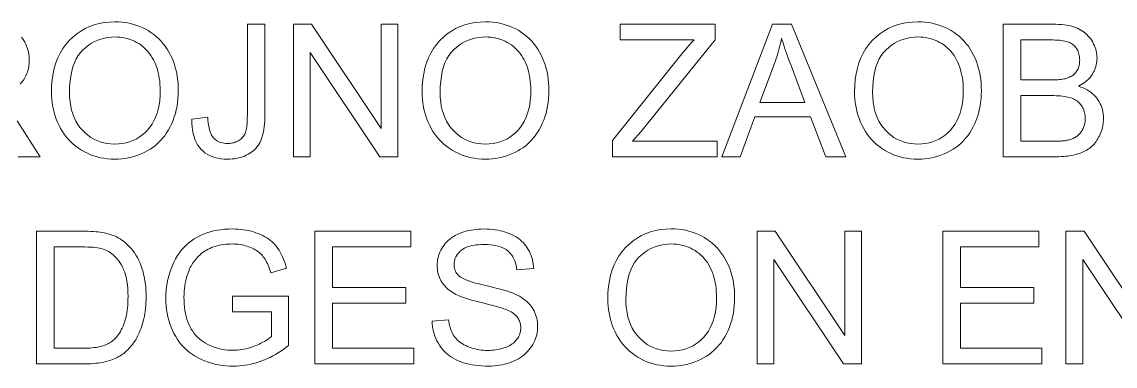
# Model space of a CAD drawing. Extents: x 0 to 594, y 0 to 575.
# Drawn here: x 510.41 to 543.38, y 63.81 to 74.2 of the extents above; entities that cross this region are included whole.
import ezdxf

# ---------------------------------------------------------------- set-up
doc = ezdxf.new("R2010")
doc.units = 0

msp = doc.modelspace()

# ---------------------------------------------------------------- linework, layer by layer
at = {"color": 7, "lineweight": 13}
for points in [[(511.307, 72.074), (511.312, 72.269), (511.328, 72.455), (511.355, 72.632), (511.392, 72.801), (511.44, 72.962), (511.499, 73.113), (511.569, 73.256), (511.649, 73.39), (511.74, 73.516), (511.841, 73.633), (511.951, 73.74), (512.068, 73.836), (512.19, 73.92), (512.319, 73.994), (512.454, 74.056), (512.595, 74.106), (512.743, 74.146), (512.896, 74.174), (513.056, 74.191), (513.222, 74.197), (513.332, 74.194), (513.439, 74.186), (513.545, 74.173), (513.648, 74.154), (513.749, 74.13), (513.847, 74.101), (513.944, 74.067), (514.038, 74.027), (514.131, 73.982), (514.221, 73.932), (514.307, 73.877), (514.39, 73.818), (514.469, 73.754), (514.543, 73.687), (514.613, 73.615), (514.678, 73.539), (514.74, 73.459), (514.797, 73.375), (514.85, 73.286), (514.899, 73.194), (514.943, 73.098), (514.983, 72.999), (515.018, 72.898), (515.048, 72.795), (515.074, 72.689), (515.095, 72.58), (515.111, 72.469), (515.123, 72.355), (515.13, 72.239), (515.132, 72.12), (515.13, 72), (515.122, 71.882), (515.11, 71.767), (515.093, 71.654), (515.071, 71.544), (515.044, 71.436), (515.012, 71.331), (514.975, 71.229), (514.933, 71.129), (514.886, 71.031), (514.835, 70.938), (514.78, 70.849), (514.721, 70.764), (514.657, 70.685), (514.59, 70.61), (514.518, 70.539), (514.442, 70.473), (514.363, 70.412), (514.279, 70.356), (514.191, 70.304), (514.1, 70.257), (514.008, 70.215), (513.914, 70.178), (513.819, 70.146), (513.723, 70.119), (513.625, 70.097), (513.526, 70.08), (513.425, 70.067), (513.323, 70.06), (513.219, 70.057), (513.108, 70.06), (512.998, 70.068), (512.891, 70.082), (512.787, 70.101), (512.685, 70.126), (512.585, 70.156), (512.487, 70.191), (512.392, 70.232), (512.3, 70.278), (512.21, 70.33), (512.123, 70.387), (512.041, 70.447), (511.962, 70.512), (511.888, 70.58), (511.819, 70.653), (511.754, 70.729), (511.693, 70.81), (511.636, 70.894), (511.584, 70.983), (511.536, 71.075), (511.492, 71.17), (511.453, 71.266), (511.419, 71.363), (511.389, 71.461), (511.364, 71.561), (511.343, 71.661), (511.327, 71.763), (511.316, 71.865), (511.309, 71.969)], [(522.483, 72.074), (522.488, 72.269), (522.504, 72.455), (522.531, 72.632), (522.568, 72.801), (522.616, 72.962), (522.675, 73.113), (522.745, 73.256), (522.825, 73.39), (522.916, 73.516), (523.017, 73.633), (523.128, 73.74), (523.244, 73.836), (523.366, 73.92), (523.495, 73.994), (523.63, 74.056), (523.771, 74.106), (523.919, 74.146), (524.072, 74.174), (524.232, 74.191), (524.398, 74.197), (524.508, 74.194), (524.615, 74.186), (524.721, 74.173), (524.824, 74.154), (524.925, 74.13), (525.023, 74.101), (525.12, 74.067), (525.214, 74.027), (525.307, 73.982), (525.397, 73.932), (525.484, 73.877), (525.566, 73.818), (525.644, 73.754), (525.719, 73.687), (525.789, 73.615), (525.854, 73.539), (525.916, 73.459), (525.973, 73.375), (526.026, 73.286), (526.075, 73.194), (526.119, 73.098), (526.159, 72.999), (526.194, 72.898), (526.224, 72.795), (526.25, 72.689), (526.271, 72.58), (526.287, 72.469), (526.299, 72.355), (526.306, 72.239), (526.308, 72.12), (526.306, 72), (526.298, 71.882), (526.286, 71.767), (526.269, 71.654), (526.247, 71.544), (526.22, 71.436), (526.188, 71.331), (526.151, 71.229), (526.109, 71.129), (526.062, 71.031), (526.011, 70.938), (525.956, 70.849), (525.897, 70.764), (525.833, 70.685), (525.766, 70.61), (525.694, 70.539), (525.618, 70.473), (525.539, 70.412), (525.455, 70.356), (525.367, 70.304), (525.276, 70.257), (525.184, 70.215), (525.09, 70.178), (524.995, 70.146), (524.899, 70.119), (524.801, 70.097), (524.702, 70.08), (524.601, 70.067), (524.499, 70.06), (524.395, 70.057), (524.284, 70.06), (524.174, 70.068), (524.067, 70.082), (523.963, 70.101), (523.861, 70.126), (523.761, 70.156), (523.663, 70.191), (523.568, 70.232), (523.476, 70.278), (523.386, 70.33), (523.299, 70.387), (523.216, 70.447), (523.138, 70.512), (523.064, 70.58), (522.995, 70.653), (522.93, 70.729), (522.869, 70.81), (522.812, 70.894), (522.76, 70.983), (522.712, 71.075), (522.668, 71.17), (522.629, 71.266), (522.595, 71.363), (522.565, 71.461), (522.54, 71.561), (522.519, 71.661), (522.503, 71.763), (522.492, 71.865), (522.485, 71.969)], [(535.522, 72.074), (535.528, 72.269), (535.544, 72.455), (535.57, 72.632), (535.608, 72.801), (535.656, 72.962), (535.715, 73.113), (535.784, 73.256), (535.864, 73.39), (535.955, 73.516), (536.057, 73.633), (536.167, 73.74), (536.283, 73.836), (536.406, 73.92), (536.535, 73.994), (536.67, 74.056), (536.811, 74.106), (536.958, 74.146), (537.112, 74.174), (537.272, 74.191), (537.438, 74.197), (537.547, 74.194), (537.655, 74.186), (537.76, 74.173), (537.863, 74.154), (537.964, 74.13), (538.063, 74.101), (538.16, 74.067), (538.254, 74.027), (538.346, 73.982), (538.436, 73.932), (538.523, 73.877), (538.606, 73.818), (538.684, 73.754), (538.758, 73.687), (538.828, 73.615), (538.894, 73.539), (538.955, 73.459), (539.013, 73.375), (539.065, 73.286), (539.114, 73.194), (539.159, 73.098), (539.198, 72.999), (539.233, 72.898), (539.264, 72.795), (539.289, 72.689), (539.31, 72.58), (539.327, 72.469), (539.338, 72.355), (539.345, 72.239), (539.348, 72.12), (539.345, 72), (539.338, 71.882), (539.325, 71.767), (539.308, 71.654), (539.286, 71.544), (539.259, 71.436), (539.227, 71.331), (539.19, 71.229), (539.149, 71.129), (539.102, 71.031), (539.051, 70.938), (538.996, 70.849), (538.936, 70.764), (538.873, 70.685), (538.805, 70.61), (538.734, 70.539), (538.658, 70.473), (538.578, 70.412), (538.494, 70.356), (538.406, 70.304), (538.315, 70.257), (538.223, 70.215), (538.13, 70.178), (538.035, 70.146), (537.938, 70.119), (537.84, 70.097), (537.741, 70.08), (537.641, 70.067), (537.538, 70.06), (537.435, 70.057), (537.323, 70.06), (537.214, 70.068), (537.107, 70.082), (537.002, 70.101), (536.9, 70.126), (536.8, 70.156), (536.703, 70.191), (536.608, 70.232), (536.516, 70.278), (536.425, 70.33), (536.339, 70.387), (536.256, 70.447), (536.178, 70.512), (536.104, 70.58), (536.034, 70.653), (535.969, 70.729), (535.908, 70.81), (535.852, 70.894), (535.799, 70.983), (535.751, 71.075), (535.708, 71.17), (535.669, 71.266), (535.635, 71.363), (535.605, 71.461), (535.579, 71.561), (535.559, 71.661), (535.543, 71.763), (535.531, 71.865), (535.524, 71.969)], [(515.544, 71.261), (516.021, 71.326), (516.027, 71.237), (516.034, 71.154), (516.045, 71.077), (516.058, 71.006), (516.074, 70.94), (516.093, 70.88), (516.114, 70.826), (516.138, 70.778), (516.164, 70.735), (516.193, 70.699), (516.225, 70.666), (516.259, 70.638), (516.296, 70.612), (516.334, 70.59), (516.376, 70.572), (516.419, 70.556), (516.465, 70.545), (516.513, 70.536), (516.563, 70.531), (516.616, 70.529), (516.656, 70.53), (516.694, 70.533), (516.731, 70.538), (516.767, 70.544), (516.802, 70.552), (516.836, 70.562), (516.868, 70.574), (516.9, 70.588), (516.931, 70.603), (516.96, 70.621), (516.988, 70.64), (517.014, 70.66), (517.039, 70.682), (517.061, 70.704), (517.082, 70.729), (517.101, 70.754), (517.118, 70.781), (517.134, 70.809), (517.147, 70.838), (517.159, 70.869), (517.17, 70.902), (517.179, 70.939), (517.187, 70.98), (517.194, 71.025), (517.2, 71.073), (517.205, 71.125), (517.209, 71.18), (517.212, 71.24), (517.213, 71.303), (517.214, 71.37), (517.214, 74.126), (517.743, 74.126), (517.743, 71.4), (517.742, 71.302), (517.738, 71.208), (517.732, 71.119), (517.724, 71.034), (517.713, 70.954), (517.699, 70.879), (517.684, 70.808), (517.665, 70.741), (517.645, 70.68), (517.622, 70.622), (517.596, 70.568), (517.568, 70.517), (517.536, 70.469), (517.502, 70.423), (517.465, 70.379), (517.425, 70.339), (517.382, 70.301), (517.337, 70.265), (517.288, 70.232), (517.237, 70.202), (517.183, 70.175), (517.128, 70.15), (517.071, 70.128), (517.012, 70.109), (516.951, 70.094), (516.888, 70.081), (516.824, 70.07), (516.757, 70.063), (516.689, 70.059), (516.619, 70.057), (516.516, 70.06), (516.418, 70.07), (516.325, 70.085), (516.237, 70.106), (516.154, 70.133), (516.076, 70.166), (516.003, 70.206), (515.935, 70.251), (515.871, 70.303), (515.813, 70.36), (515.76, 70.424), (515.713, 70.493), (515.671, 70.568), (515.635, 70.65), (515.606, 70.737), (515.582, 70.83), (515.564, 70.929), (515.551, 71.033), (515.545, 71.144)], [(518.603, 70.126), (518.603, 74.126), (519.146, 74.126), (521.247, 70.985), (521.247, 74.126), (521.754, 74.126), (521.754, 70.126), (521.211, 70.126), (519.11, 73.269), (519.11, 70.126)], [(528.223, 70.126), (528.223, 70.617), (530.273, 73.179), (530.316, 73.233), (530.359, 73.285), (530.402, 73.336), (530.444, 73.386), (530.485, 73.434), (530.527, 73.481), (530.567, 73.526), (530.608, 73.57), (530.648, 73.612), (530.687, 73.654), (528.455, 73.654), (528.455, 74.126), (531.32, 74.126), (531.32, 73.654), (529.075, 70.879), (528.832, 70.598), (531.386, 70.598), (531.386, 70.126)], [(531.517, 70.126), (533.053, 74.126), (533.623, 74.126), (535.26, 70.126), (534.657, 70.126), (534.191, 71.337), (532.518, 71.337), (532.079, 70.126)], [(540.008, 70.126), (540.008, 74.126), (541.509, 74.126), (541.598, 74.124), (541.685, 74.121), (541.767, 74.115), (541.846, 74.106), (541.922, 74.095), (541.993, 74.082), (542.061, 74.066), (542.126, 74.048), (542.187, 74.027), (542.244, 74.004), (542.298, 73.979), (542.35, 73.95), (542.399, 73.92), (542.446, 73.886), (542.491, 73.85), (542.533, 73.811), (542.573, 73.77), (542.61, 73.726), (542.645, 73.68), (542.678, 73.63), (542.708, 73.58), (542.734, 73.528), (542.758, 73.477), (542.778, 73.425), (542.795, 73.372), (542.81, 73.319), (542.82, 73.266), (542.828, 73.212), (542.833, 73.157), (542.835, 73.102), (542.833, 73.051), (542.829, 73.001), (542.822, 72.951), (542.812, 72.902), (542.8, 72.853), (542.784, 72.805), (542.766, 72.758), (542.746, 72.711), (542.722, 72.665), (542.695, 72.619), (542.666, 72.575), (542.634, 72.532), (542.599, 72.491), (542.561, 72.452), (542.521, 72.415), (542.477, 72.379), (542.431, 72.345), (542.382, 72.313), (542.33, 72.283), (542.275, 72.254), (542.346, 72.231), (542.414, 72.205), (542.478, 72.176), (542.539, 72.145), (542.596, 72.11), (542.65, 72.072), (542.701, 72.031), (542.748, 71.988), (542.793, 71.941), (542.833, 71.891), (542.87, 71.839), (542.903, 71.785), (542.933, 71.729), (542.958, 71.671), (542.98, 71.611), (542.997, 71.55), (543.011, 71.486), (543.021, 71.421), (543.026, 71.354), (543.028, 71.285), (543.027, 71.229), (543.024, 71.174), (543.018, 71.12), (543.009, 71.067), (542.999, 71.014), (542.986, 70.962), (542.97, 70.911), (542.952, 70.861), (542.932, 70.811), (542.91, 70.763), (542.885, 70.716), (542.86, 70.671), (542.833, 70.628), (542.806, 70.587), (542.777, 70.549), (542.747, 70.513), (542.716, 70.479), (542.684, 70.447), (542.651, 70.418), (542.616, 70.39), (542.581, 70.365), (542.543, 70.34), (542.504, 70.317), (542.462, 70.296), (542.42, 70.275), (542.375, 70.256), (542.328, 70.238), (542.28, 70.222), (542.23, 70.206), (542.178, 70.192), (542.125, 70.18), (542.068, 70.168), (542.01, 70.158), (541.949, 70.15), (541.885, 70.142), (541.82, 70.136), (541.752, 70.132), (541.681, 70.128), (541.608, 70.126), (541.533, 70.126)], [(511.852, 72.066), (511.856, 71.924), (511.868, 71.789), (511.887, 71.659), (511.915, 71.536), (511.95, 71.419), (511.992, 71.308), (512.043, 71.204), (512.101, 71.105), (512.167, 71.013), (512.241, 70.926), (512.321, 70.847), (512.405, 70.777), (512.492, 70.714), (512.584, 70.66), (512.679, 70.614), (512.779, 70.577), (512.882, 70.548), (512.99, 70.527), (513.101, 70.514), (513.217, 70.51), (513.334, 70.515), (513.447, 70.527), (513.556, 70.548), (513.661, 70.578), (513.761, 70.615), (513.858, 70.662), (513.95, 70.716), (514.037, 70.779), (514.121, 70.851), (514.2, 70.931), (514.274, 71.018), (514.339, 71.113), (514.397, 71.214), (514.447, 71.323), (514.49, 71.439), (514.525, 71.561), (514.552, 71.691), (514.571, 71.828), (514.582, 71.972), (514.586, 72.123), (514.585, 72.219), (514.58, 72.313), (514.571, 72.405), (514.56, 72.494), (514.545, 72.58), (514.527, 72.664), (514.505, 72.746), (514.481, 72.825), (514.453, 72.901), (514.421, 72.976), (514.387, 73.047), (514.349, 73.115), (514.308, 73.179), (514.265, 73.241), (514.218, 73.299), (514.168, 73.354), (514.115, 73.405), (514.059, 73.454), (514, 73.499), (513.938, 73.54), (513.874, 73.578), (513.808, 73.613), (513.741, 73.643), (513.672, 73.669), (513.601, 73.691), (513.529, 73.709), (513.455, 73.723), (513.38, 73.733), (513.303, 73.739), (513.225, 73.741), (513.114, 73.737), (513.006, 73.725), (512.902, 73.706), (512.8, 73.679), (512.702, 73.644), (512.607, 73.602), (512.515, 73.552), (512.426, 73.494), (512.34, 73.428), (512.258, 73.355), (512.181, 73.272), (512.112, 73.18), (512.051, 73.077), (511.998, 72.963), (511.954, 72.839), (511.917, 72.705), (511.889, 72.561), (511.869, 72.406), (511.856, 72.241)], [(523.028, 72.066), (523.032, 71.924), (523.044, 71.789), (523.063, 71.659), (523.091, 71.536), (523.126, 71.419), (523.168, 71.308), (523.219, 71.204), (523.277, 71.105), (523.343, 71.013), (523.417, 70.926), (523.497, 70.847), (523.581, 70.777), (523.668, 70.714), (523.76, 70.66), (523.855, 70.614), (523.955, 70.577), (524.058, 70.548), (524.166, 70.527), (524.277, 70.514), (524.393, 70.51), (524.51, 70.515), (524.623, 70.527), (524.732, 70.548), (524.837, 70.578), (524.937, 70.615), (525.034, 70.662), (525.126, 70.716), (525.213, 70.779), (525.297, 70.851), (525.376, 70.931), (525.45, 71.018), (525.515, 71.113), (525.573, 71.214), (525.623, 71.323), (525.666, 71.439), (525.701, 71.561), (525.728, 71.691), (525.747, 71.828), (525.758, 71.972), (525.762, 72.123), (525.761, 72.219), (525.756, 72.313), (525.747, 72.405), (525.736, 72.494), (525.721, 72.58), (525.703, 72.664), (525.681, 72.746), (525.657, 72.825), (525.629, 72.901), (525.597, 72.976), (525.563, 73.047), (525.525, 73.115), (525.484, 73.179), (525.441, 73.241), (525.394, 73.299), (525.344, 73.354), (525.291, 73.405), (525.235, 73.454), (525.176, 73.499), (525.114, 73.54), (525.05, 73.578), (524.984, 73.613), (524.917, 73.643), (524.848, 73.669), (524.777, 73.691), (524.705, 73.709), (524.631, 73.723), (524.556, 73.733), (524.479, 73.739), (524.401, 73.741), (524.29, 73.737), (524.182, 73.725), (524.078, 73.706), (523.976, 73.679), (523.878, 73.644), (523.783, 73.602), (523.691, 73.552), (523.602, 73.494), (523.516, 73.428), (523.434, 73.355), (523.357, 73.272), (523.288, 73.18), (523.227, 73.077), (523.174, 72.963), (523.13, 72.839), (523.093, 72.705), (523.065, 72.561), (523.045, 72.406), (523.032, 72.241)], [(532.671, 71.768), (534.027, 71.768), (533.609, 72.876), (533.572, 72.975), (533.537, 73.071), (533.504, 73.163), (533.472, 73.251), (533.443, 73.336), (533.416, 73.417), (533.39, 73.494), (533.367, 73.568), (533.345, 73.639), (533.326, 73.705), (533.31, 73.629), (533.293, 73.552), (533.274, 73.475), (533.255, 73.399), (533.234, 73.322), (533.211, 73.246), (533.188, 73.169), (533.163, 73.093), (533.137, 73.017), (533.11, 72.941)], [(536.068, 72.066), (536.072, 71.924), (536.083, 71.789), (536.103, 71.659), (536.13, 71.536), (536.165, 71.419), (536.208, 71.308), (536.258, 71.204), (536.317, 71.105), (536.383, 71.013), (536.457, 70.926), (536.536, 70.847), (536.62, 70.777), (536.708, 70.714), (536.799, 70.66), (536.895, 70.614), (536.995, 70.577), (537.098, 70.548), (537.205, 70.527), (537.317, 70.514), (537.432, 70.51), (537.55, 70.515), (537.663, 70.527), (537.772, 70.548), (537.876, 70.578), (537.977, 70.615), (538.073, 70.662), (538.165, 70.716), (538.253, 70.779), (538.336, 70.851), (538.416, 70.931), (538.489, 71.018), (538.555, 71.113), (538.613, 71.214), (538.663, 71.323), (538.705, 71.439), (538.74, 71.561), (538.767, 71.691), (538.786, 71.828), (538.798, 71.972), (538.802, 72.123), (538.8, 72.219), (538.795, 72.313), (538.787, 72.405), (538.775, 72.494), (538.761, 72.58), (538.742, 72.664), (538.721, 72.746), (538.696, 72.825), (538.668, 72.901), (538.637, 72.976), (538.602, 73.047), (538.565, 73.115), (538.524, 73.179), (538.48, 73.241), (538.434, 73.299), (538.384, 73.354), (538.331, 73.405), (538.275, 73.454), (538.216, 73.499), (538.154, 73.54), (538.089, 73.578), (538.024, 73.613), (537.956, 73.643), (537.887, 73.669), (537.817, 73.691), (537.744, 73.709), (537.671, 73.723), (537.595, 73.733), (537.519, 73.739), (537.44, 73.741), (537.329, 73.737), (537.222, 73.725), (537.117, 73.706), (537.016, 73.679), (536.917, 73.644), (536.822, 73.602), (536.73, 73.552), (536.641, 73.494), (536.556, 73.428), (536.473, 73.355), (536.396, 73.272), (536.327, 73.18), (536.266, 73.077), (536.214, 72.963), (536.169, 72.839), (536.133, 72.705), (536.104, 72.561), (536.084, 72.406), (536.072, 72.241)], [(540.537, 72.445), (541.402, 72.445), (541.471, 72.445), (541.535, 72.447), (541.595, 72.449), (541.652, 72.452), (541.704, 72.456), (541.753, 72.462), (541.797, 72.468), (541.838, 72.475), (541.874, 72.482), (541.907, 72.491), (541.946, 72.504), (541.984, 72.518), (542.019, 72.534), (542.052, 72.552), (542.084, 72.571), (542.113, 72.592), (542.141, 72.614), (542.166, 72.638), (542.19, 72.663), (542.211, 72.69), (542.231, 72.719), (542.248, 72.749), (542.263, 72.78), (542.277, 72.813), (542.288, 72.847), (542.297, 72.883), (542.304, 72.92), (542.309, 72.958), (542.312, 72.998), (542.313, 73.04), (542.312, 73.079), (542.31, 73.117), (542.305, 73.155), (542.298, 73.191), (542.29, 73.227), (542.279, 73.261), (542.267, 73.295), (542.252, 73.328), (542.236, 73.36), (542.218, 73.39), (542.198, 73.42), (542.177, 73.447), (542.153, 73.473), (542.128, 73.496), (542.102, 73.518), (542.074, 73.538), (542.044, 73.555), (542.013, 73.571), (541.98, 73.585), (541.945, 73.598), (541.907, 73.608), (541.864, 73.618), (541.816, 73.626), (541.763, 73.633), (541.704, 73.64), (541.641, 73.645), (541.573, 73.649), (541.499, 73.651), (541.42, 73.653), (541.337, 73.654), (540.537, 73.654)], [(540.537, 70.598), (541.533, 70.598), (541.583, 70.598), (541.63, 70.598), (541.673, 70.599), (541.714, 70.601), (541.751, 70.602), (541.786, 70.605), (541.817, 70.607), (541.846, 70.61), (541.871, 70.613), (541.893, 70.617), (541.929, 70.624), (541.964, 70.632), (541.998, 70.64), (542.03, 70.65), (542.061, 70.66), (542.091, 70.672), (542.12, 70.684), (542.147, 70.697), (542.174, 70.711), (542.199, 70.726), (542.223, 70.742), (542.246, 70.759), (542.269, 70.778), (542.29, 70.798), (542.311, 70.82), (542.331, 70.843), (542.349, 70.867), (542.367, 70.893), (542.385, 70.92), (542.401, 70.948), (542.416, 70.978), (542.429, 71.008), (542.441, 71.04), (542.451, 71.072), (542.46, 71.105), (542.467, 71.14), (542.473, 71.175), (542.477, 71.211), (542.479, 71.247), (542.48, 71.285), (542.479, 71.329), (542.475, 71.372), (542.47, 71.414), (542.462, 71.455), (542.451, 71.494), (542.439, 71.533), (542.424, 71.57), (542.407, 71.606), (542.387, 71.64), (542.365, 71.674), (542.341, 71.706), (542.316, 71.736), (542.289, 71.764), (542.259, 71.79), (542.229, 71.815), (542.196, 71.837), (542.161, 71.857), (542.125, 71.875), (542.087, 71.892), (542.047, 71.906), (542.005, 71.919), (541.959, 71.93), (541.909, 71.94), (541.856, 71.949), (541.799, 71.956), (541.739, 71.962), (541.675, 71.967), (541.608, 71.97), (541.537, 71.972), (541.462, 71.973), (540.537, 71.973)], [(516.762, 65.452), (516.762, 65.921), (518.457, 65.924), (518.457, 64.439), (518.378, 64.379), (518.3, 64.321), (518.22, 64.267), (518.141, 64.215), (518.06, 64.167), (517.98, 64.122), (517.898, 64.079), (517.817, 64.04), (517.734, 64.004), (517.652, 63.971), (517.569, 63.942), (517.485, 63.915), (517.401, 63.891), (517.316, 63.871), (517.232, 63.854), (517.146, 63.84), (517.06, 63.829), (516.974, 63.821), (516.888, 63.816), (516.8, 63.815), (516.684, 63.817), (516.569, 63.825), (516.457, 63.837), (516.346, 63.855), (516.238, 63.878), (516.132, 63.905), (516.028, 63.938), (515.927, 63.976), (515.827, 64.019), (515.73, 64.067), (515.636, 64.12), (515.546, 64.177), (515.462, 64.239), (515.382, 64.305), (515.307, 64.376), (515.237, 64.451), (515.171, 64.531), (515.11, 64.615), (515.054, 64.704), (515.002, 64.797), (514.956, 64.893), (514.914, 64.992), (514.877, 65.093), (514.845, 65.197), (514.818, 65.302), (514.796, 65.41), (514.779, 65.52), (514.767, 65.632), (514.759, 65.747), (514.757, 65.864), (514.759, 65.98), (514.767, 66.094), (514.779, 66.207), (514.796, 66.318), (514.818, 66.428), (514.845, 66.536), (514.876, 66.643), (514.913, 66.748), (514.955, 66.852), (515.001, 66.954), (515.052, 67.052), (515.107, 67.146), (515.167, 67.234), (515.231, 67.317), (515.299, 67.395), (515.371, 67.467), (515.448, 67.535), (515.529, 67.597), (515.614, 67.654), (515.704, 67.705), (515.797, 67.752), (515.893, 67.794), (515.991, 67.831), (516.093, 67.863), (516.197, 67.89), (516.304, 67.912), (516.414, 67.929), (516.526, 67.941), (516.641, 67.949), (516.76, 67.951), (516.845, 67.95), (516.93, 67.945), (517.012, 67.938), (517.093, 67.928), (517.173, 67.916), (517.25, 67.9), (517.326, 67.882), (517.4, 67.861), (517.473, 67.837), (517.544, 67.81), (517.613, 67.781), (517.678, 67.75), (517.741, 67.716), (517.8, 67.68), (517.857, 67.642), (517.91, 67.602), (517.961, 67.56), (518.008, 67.515), (518.052, 67.468), (518.094, 67.419), (518.133, 67.367), (518.17, 67.312), (518.205, 67.255), (518.238, 67.194), (518.269, 67.13), (518.298, 67.063), (518.326, 66.993), (518.351, 66.919), (518.375, 66.843), (518.397, 66.764), (517.919, 66.633), (517.901, 66.693), (517.881, 66.75), (517.861, 66.805), (517.84, 66.857), (517.818, 66.906), (517.795, 66.953), (517.772, 66.997), (517.747, 67.038), (517.722, 67.077), (517.695, 67.113), (517.668, 67.148), (517.637, 67.18), (517.605, 67.212), (517.57, 67.242), (517.533, 67.271), (517.494, 67.298), (517.452, 67.324), (517.408, 67.348), (517.362, 67.371), (517.313, 67.393), (517.263, 67.413), (517.212, 67.431), (517.16, 67.447), (517.106, 67.46), (517.052, 67.472), (516.996, 67.481), (516.939, 67.489), (516.881, 67.494), (516.822, 67.497), (516.762, 67.498), (516.691, 67.497), (516.621, 67.494), (516.553, 67.488), (516.488, 67.48), (516.424, 67.47), (516.362, 67.458), (516.302, 67.444), (516.245, 67.427), (516.189, 67.409), (516.135, 67.388), (516.083, 67.365), (516.033, 67.341), (515.985, 67.315), (515.939, 67.288), (515.896, 67.26), (515.854, 67.23), (515.814, 67.199), (515.777, 67.166), (515.741, 67.132), (515.708, 67.097), (515.676, 67.061), (515.646, 67.024), (515.617, 66.986), (515.589, 66.947), (515.563, 66.908), (515.539, 66.868), (515.516, 66.827), (515.494, 66.786), (515.474, 66.744), (515.455, 66.701), (515.426, 66.626), (515.4, 66.55), (515.377, 66.473), (515.358, 66.394), (515.341, 66.315), (515.327, 66.233), (515.316, 66.151), (515.309, 66.067), (515.304, 65.983), (515.303, 65.896), (515.304, 65.791), (515.31, 65.689), (515.319, 65.591), (515.332, 65.497), (515.349, 65.405), (515.369, 65.318), (515.393, 65.233), (515.42, 65.153), (515.452, 65.075), (515.487, 65.001), (515.525, 64.931), (515.567, 64.865), (515.612, 64.802), (515.661, 64.743), (515.713, 64.688), (515.768, 64.636), (515.827, 64.588), (515.889, 64.544), (515.954, 64.503), (516.023, 64.467), (516.094, 64.433), (516.165, 64.404), (516.238, 64.378), (516.311, 64.355), (516.386, 64.336), (516.461, 64.32), (516.537, 64.308), (516.614, 64.299), (516.692, 64.294), (516.77, 64.292), (516.839, 64.293), (516.907, 64.297), (516.975, 64.304), (517.043, 64.313), (517.11, 64.325), (517.177, 64.34), (517.244, 64.357), (517.31, 64.377), (517.376, 64.399), (517.442, 64.424), (517.506, 64.451), (517.566, 64.478), (517.624, 64.505), (517.678, 64.533), (517.73, 64.561), (517.778, 64.59), (517.823, 64.618), (517.864, 64.647), (517.903, 64.677), (517.938, 64.707), (517.938, 65.452)], [(522.784, 65.168), (523.283, 65.212), (523.291, 65.153), (523.301, 65.096), (523.313, 65.041), (523.327, 64.989), (523.342, 64.938), (523.36, 64.89), (523.379, 64.844), (523.4, 64.8), (523.424, 64.759), (523.448, 64.719), (523.476, 64.681), (523.506, 64.645), (523.539, 64.61), (523.575, 64.577), (523.614, 64.545), (523.656, 64.515), (523.7, 64.486), (523.748, 64.458), (523.798, 64.432), (523.851, 64.408), (523.906, 64.385), (523.963, 64.365), (524.021, 64.347), (524.08, 64.332), (524.141, 64.319), (524.203, 64.308), (524.266, 64.3), (524.331, 64.294), (524.397, 64.291), (524.465, 64.289), (524.525, 64.29), (524.583, 64.293), (524.64, 64.297), (524.696, 64.304), (524.75, 64.312), (524.803, 64.322), (524.854, 64.333), (524.904, 64.347), (524.953, 64.362), (525, 64.379), (525.045, 64.398), (525.088, 64.418), (525.128, 64.439), (525.166, 64.462), (525.202, 64.486), (525.235, 64.511), (525.266, 64.538), (525.295, 64.566), (525.321, 64.596), (525.345, 64.626), (525.366, 64.658), (525.386, 64.69), (525.403, 64.723), (525.417, 64.756), (525.43, 64.79), (525.44, 64.825), (525.448, 64.86), (525.453, 64.896), (525.457, 64.932), (525.458, 64.969), (525.457, 65.006), (525.454, 65.042), (525.448, 65.077), (525.441, 65.112), (525.431, 65.145), (525.419, 65.177), (525.405, 65.209), (525.388, 65.239), (525.37, 65.269), (525.349, 65.298), (525.326, 65.325), (525.3, 65.352), (525.271, 65.378), (525.239, 65.403), (525.204, 65.427), (525.167, 65.45), (525.127, 65.472), (525.083, 65.494), (525.038, 65.514), (524.989, 65.534), (524.953, 65.547), (524.909, 65.561), (524.857, 65.577), (524.798, 65.595), (524.73, 65.614), (524.655, 65.634), (524.572, 65.655), (524.481, 65.678), (524.383, 65.703), (524.277, 65.729), (524.17, 65.755), (524.069, 65.781), (523.976, 65.807), (523.888, 65.832), (523.808, 65.857), (523.734, 65.882), (523.667, 65.907), (523.606, 65.931), (523.552, 65.955), (523.504, 65.978), (523.449, 66.009), (523.396, 66.041), (523.346, 66.075), (523.299, 66.11), (523.254, 66.146), (523.213, 66.184), (523.175, 66.224), (523.139, 66.265), (523.107, 66.307), (523.077, 66.351), (523.051, 66.396), (523.027, 66.442), (523.006, 66.489), (522.987, 66.537), (522.972, 66.586), (522.959, 66.637), (522.95, 66.688), (522.943, 66.741), (522.938, 66.794), (522.937, 66.849), (522.939, 66.909), (522.944, 66.968), (522.952, 67.027), (522.964, 67.085), (522.98, 67.142), (522.999, 67.198), (523.021, 67.253), (523.047, 67.308), (523.076, 67.362), (523.109, 67.415), (523.145, 67.466), (523.184, 67.515), (523.226, 67.561), (523.272, 67.605), (523.32, 67.646), (523.372, 67.685), (523.427, 67.721), (523.485, 67.755), (523.546, 67.786), (523.611, 67.815), (523.678, 67.84), (523.746, 67.864), (523.816, 67.884), (523.887, 67.902), (523.959, 67.917), (524.034, 67.929), (524.109, 67.939), (524.186, 67.946), (524.265, 67.95), (524.345, 67.951), (524.433, 67.95), (524.518, 67.945), (524.602, 67.938), (524.684, 67.928), (524.763, 67.915), (524.841, 67.899), (524.916, 67.881), (524.989, 67.859), (525.06, 67.835), (525.129, 67.808), (525.196, 67.778), (525.259, 67.745), (525.319, 67.71), (525.376, 67.672), (525.43, 67.631), (525.48, 67.587), (525.528, 67.541), (525.572, 67.492), (525.614, 67.44), (525.652, 67.386), (525.687, 67.33), (525.718, 67.272), (525.746, 67.213), (525.771, 67.152), (525.792, 67.089), (525.81, 67.026), (525.825, 66.96), (525.836, 66.894), (525.844, 66.826), (525.848, 66.756), (525.341, 66.718), (525.331, 66.792), (525.317, 66.862), (525.299, 66.929), (525.277, 66.991), (525.251, 67.051), (525.221, 67.106), (525.188, 67.158), (525.15, 67.206), (525.109, 67.25), (525.064, 67.291), (525.014, 67.327), (524.96, 67.36), (524.902, 67.389), (524.839, 67.415), (524.771, 67.436), (524.7, 67.453), (524.623, 67.467), (524.542, 67.477), (524.457, 67.482), (524.367, 67.484), (524.273, 67.483), (524.185, 67.477), (524.102, 67.469), (524.024, 67.456), (523.952, 67.44), (523.884, 67.421), (523.822, 67.398), (523.765, 67.372), (523.713, 67.342), (523.667, 67.308), (523.625, 67.272), (523.588, 67.235), (523.555, 67.196), (523.526, 67.156), (523.502, 67.114), (523.482, 67.071), (523.467, 67.027), (523.456, 66.981), (523.449, 66.933), (523.447, 66.884), (523.449, 66.842), (523.453, 66.801), (523.461, 66.762), (523.472, 66.724), (523.486, 66.688), (523.503, 66.653), (523.523, 66.62), (523.547, 66.588), (523.573, 66.558), (523.603, 66.529), (523.638, 66.502), (523.683, 66.473), (523.739, 66.445), (523.804, 66.417), (523.879, 66.389), (523.963, 66.36), (524.058, 66.331), (524.162, 66.302), (524.277, 66.273), (524.401, 66.244), (524.526, 66.215), (524.643, 66.187), (524.751, 66.16), (524.852, 66.133), (524.945, 66.108), (525.029, 66.082), (525.106, 66.058), (525.174, 66.034), (525.234, 66.011), (525.286, 65.989), (525.354, 65.956), (525.419, 65.921), (525.479, 65.885), (525.536, 65.847), (525.59, 65.807), (525.639, 65.765), (525.686, 65.722), (525.728, 65.677), (525.767, 65.63), (525.802, 65.581), (525.833, 65.531), (525.862, 65.479), (525.887, 65.426), (525.908, 65.372), (525.927, 65.316), (525.942, 65.258), (525.953, 65.199), (525.962, 65.138), (525.967, 65.076), (525.968, 65.012), (525.966, 64.949), (525.961, 64.886), (525.952, 64.824), (525.939, 64.763), (525.923, 64.702), (525.902, 64.643), (525.879, 64.583), (525.851, 64.525), (525.82, 64.468), (525.785, 64.411), (525.747, 64.356), (525.706, 64.303), (525.661, 64.253), (525.614, 64.205), (525.563, 64.16), (525.509, 64.117), (525.451, 64.077), (525.391, 64.039), (525.327, 64.004), (525.26, 63.971), (525.191, 63.942), (525.12, 63.915), (525.047, 63.891), (524.973, 63.871), (524.896, 63.854), (524.818, 63.84), (524.739, 63.829), (524.657, 63.821), (524.574, 63.816), (524.489, 63.815), (524.383, 63.816), (524.279, 63.821), (524.18, 63.829), (524.083, 63.84), (523.99, 63.854), (523.901, 63.872), (523.815, 63.892), (523.733, 63.916), (523.655, 63.943), (523.579, 63.973), (523.508, 64.006), (523.439, 64.042), (523.374, 64.082), (523.311, 64.125), (523.252, 64.171), (523.196, 64.22), (523.143, 64.273), (523.094, 64.328), (523.047, 64.387), (523.004, 64.449), (522.964, 64.513), (522.928, 64.579), (522.896, 64.647), (522.868, 64.717), (522.844, 64.788), (522.824, 64.86), (522.808, 64.935), (522.796, 65.011), (522.788, 65.089)], [(528.083, 65.831), (528.088, 66.026), (528.104, 66.212), (528.131, 66.39), (528.168, 66.558), (528.217, 66.719), (528.275, 66.87), (528.345, 67.013), (528.425, 67.148), (528.516, 67.273), (528.618, 67.39), (528.728, 67.497), (528.844, 67.593), (528.967, 67.678), (529.095, 67.751), (529.23, 67.813), (529.371, 67.864), (529.519, 67.903), (529.672, 67.931), (529.832, 67.948), (529.998, 67.954), (530.108, 67.951), (530.215, 67.943), (530.321, 67.93), (530.424, 67.911), (530.525, 67.888), (530.624, 67.858), (530.72, 67.824), (530.815, 67.784), (530.907, 67.739), (530.997, 67.689), (531.084, 67.634), (531.166, 67.575), (531.245, 67.511), (531.319, 67.444), (531.389, 67.372), (531.455, 67.296), (531.516, 67.216), (531.573, 67.132), (531.626, 67.044), (531.675, 66.951), (531.719, 66.855), (531.759, 66.757), (531.794, 66.656), (531.824, 66.552), (531.85, 66.446), (531.871, 66.337), (531.887, 66.226), (531.899, 66.112), (531.906, 65.996), (531.908, 65.877), (531.906, 65.757), (531.898, 65.639), (531.886, 65.524), (531.869, 65.411), (531.847, 65.301), (531.82, 65.193), (531.788, 65.088), (531.751, 64.986), (531.709, 64.886), (531.663, 64.789), (531.612, 64.695), (531.556, 64.606), (531.497, 64.521), (531.433, 64.442), (531.366, 64.367), (531.294, 64.296), (531.219, 64.231), (531.139, 64.17), (531.055, 64.113), (530.967, 64.061), (530.876, 64.015), (530.784, 63.973), (530.69, 63.936), (530.595, 63.903), (530.499, 63.876), (530.401, 63.854), (530.302, 63.837), (530.201, 63.824), (530.099, 63.817), (529.996, 63.815), (529.884, 63.817), (529.774, 63.825), (529.667, 63.839), (529.563, 63.858), (529.461, 63.883), (529.361, 63.913), (529.264, 63.948), (529.169, 63.989), (529.076, 64.036), (528.986, 64.087), (528.899, 64.144), (528.817, 64.205), (528.739, 64.269), (528.665, 64.338), (528.595, 64.41), (528.53, 64.487), (528.469, 64.567), (528.412, 64.651), (528.36, 64.74), (528.312, 64.832), (528.269, 64.927), (528.23, 65.023), (528.195, 65.12), (528.165, 65.219), (528.14, 65.318), (528.12, 65.418), (528.104, 65.52), (528.092, 65.622), (528.085, 65.726)], [(510.855, 63.883), (510.855, 67.883), (512.233, 67.883), (512.324, 67.882), (512.411, 67.88), (512.493, 67.878), (512.571, 67.874), (512.644, 67.868), (512.713, 67.862), (512.778, 67.855), (512.838, 67.846), (512.894, 67.836), (512.945, 67.825), (513.013, 67.808), (513.079, 67.789), (513.142, 67.766), (513.204, 67.742), (513.264, 67.714), (513.321, 67.684), (513.377, 67.652), (513.431, 67.617), (513.482, 67.579), (513.532, 67.539), (513.593, 67.484), (513.652, 67.426), (513.707, 67.365), (513.759, 67.301), (513.808, 67.234), (513.854, 67.165), (513.897, 67.092), (513.936, 67.016), (513.972, 66.937), (514.005, 66.855), (514.035, 66.771), (514.062, 66.684), (514.085, 66.595), (514.106, 66.504), (514.123, 66.41), (514.137, 66.313), (514.148, 66.215), (514.156, 66.114), (514.16, 66.01), (514.162, 65.905), (514.161, 65.814), (514.158, 65.726), (514.152, 65.641), (514.145, 65.557), (514.135, 65.475), (514.124, 65.395), (514.11, 65.317), (514.094, 65.242), (514.076, 65.168), (514.056, 65.097), (514.034, 65.028), (514.011, 64.961), (513.986, 64.897), (513.961, 64.835), (513.934, 64.775), (513.906, 64.718), (513.877, 64.664), (513.847, 64.611), (513.815, 64.562), (513.783, 64.514), (513.749, 64.469), (513.715, 64.426), (513.68, 64.385), (513.645, 64.346), (513.608, 64.308), (513.572, 64.273), (513.534, 64.24), (513.496, 64.208), (513.458, 64.179), (513.418, 64.152), (513.378, 64.126), (513.336, 64.101), (513.292, 64.078), (513.247, 64.056), (513.2, 64.035), (513.152, 64.016), (513.101, 63.998), (513.05, 63.981), (512.996, 63.965), (512.941, 63.951), (512.884, 63.938), (512.826, 63.926), (512.766, 63.916), (512.704, 63.907), (512.641, 63.9), (512.575, 63.894), (512.509, 63.889), (512.44, 63.885), (512.37, 63.883), (512.298, 63.883)], [(519.248, 63.883), (519.248, 67.883), (522.14, 67.883), (522.14, 67.411), (519.777, 67.411), (519.777, 66.186), (521.99, 66.186), (521.99, 65.716), (519.777, 65.716), (519.777, 64.355), (522.233, 64.355), (522.233, 63.883)], [(532.585, 63.883), (532.585, 67.883), (533.128, 67.883), (535.229, 64.742), (535.229, 67.883), (535.736, 67.883), (535.736, 63.883), (535.193, 63.883), (533.092, 67.026), (533.092, 63.883)], [(538.189, 63.883), (538.189, 67.883), (541.082, 67.883), (541.082, 67.411), (538.719, 67.411), (538.719, 66.186), (540.931, 66.186), (540.931, 65.716), (538.719, 65.716), (538.719, 64.355), (541.174, 64.355), (541.174, 63.883)], [(541.9, 63.883), (541.9, 67.883), (542.443, 67.883), (544.544, 64.742), (544.544, 67.883), (545.052, 67.883), (545.052, 63.883), (544.509, 63.883), (542.408, 67.026), (542.408, 63.883)], [(511.384, 64.355), (512.238, 64.355), (512.316, 64.356), (512.39, 64.358), (512.46, 64.361), (512.528, 64.367), (512.591, 64.373), (512.652, 64.381), (512.709, 64.391), (512.762, 64.402), (512.812, 64.414), (512.859, 64.428), (512.903, 64.444), (512.946, 64.46), (512.986, 64.478), (513.025, 64.497), (513.061, 64.517), (513.096, 64.538), (513.13, 64.561), (513.161, 64.585), (513.19, 64.61), (513.218, 64.636), (513.255, 64.675), (513.29, 64.716), (513.323, 64.76), (513.355, 64.807), (513.385, 64.857), (513.414, 64.908), (513.441, 64.963), (513.466, 65.02), (513.489, 65.08), (513.511, 65.142), (513.531, 65.207), (513.549, 65.275), (513.565, 65.345), (513.578, 65.418), (513.59, 65.494), (513.599, 65.572), (513.607, 65.653), (513.612, 65.737), (513.615, 65.824), (513.616, 65.913), (513.614, 66.035), (513.608, 66.152), (513.598, 66.263), (513.583, 66.368), (513.565, 66.468), (513.542, 66.561), (513.515, 66.649), (513.484, 66.731), (513.449, 66.807), (513.41, 66.877), (513.368, 66.942), (513.324, 67.003), (513.279, 67.059), (513.231, 67.111), (513.182, 67.159), (513.131, 67.202), (513.078, 67.24), (513.024, 67.274), (512.968, 67.304), (512.91, 67.329), (512.864, 67.344), (512.814, 67.358), (512.759, 67.371), (512.698, 67.381), (512.632, 67.39), (512.561, 67.398), (512.485, 67.403), (512.403, 67.407), (512.317, 67.41), (512.225, 67.411), (511.384, 67.411)], [(528.629, 65.823), (528.632, 65.681), (528.644, 65.546), (528.664, 65.417), (528.691, 65.293), (528.726, 65.176), (528.769, 65.066), (528.819, 64.961), (528.877, 64.862), (528.944, 64.77), (529.017, 64.684), (529.097, 64.605), (529.181, 64.534), (529.268, 64.471), (529.36, 64.417), (529.456, 64.372), (529.555, 64.334), (529.659, 64.305), (529.766, 64.284), (529.878, 64.272), (529.993, 64.267), (530.11, 64.272), (530.223, 64.284), (530.332, 64.305), (530.437, 64.335), (530.538, 64.373), (530.634, 64.419), (530.726, 64.473), (530.814, 64.536), (530.897, 64.608), (530.976, 64.688), (531.05, 64.775), (531.115, 64.87), (531.173, 64.971), (531.224, 65.08), (531.266, 65.196), (531.301, 65.319), (531.328, 65.448), (531.347, 65.585), (531.359, 65.729), (531.363, 65.88), (531.361, 65.976), (531.356, 66.07), (531.348, 66.162), (531.336, 66.251), (531.321, 66.337), (531.303, 66.421), (531.282, 66.503), (531.257, 66.582), (531.229, 66.659), (531.198, 66.733), (531.163, 66.804), (531.125, 66.872), (531.085, 66.937), (531.041, 66.998), (530.994, 67.056), (530.944, 67.111), (530.891, 67.162), (530.836, 67.211), (530.777, 67.256), (530.715, 67.298), (530.65, 67.336), (530.584, 67.37), (530.517, 67.4), (530.448, 67.426), (530.377, 67.448), (530.305, 67.466), (530.231, 67.48), (530.156, 67.49), (530.079, 67.496), (530.001, 67.498), (529.89, 67.494), (529.782, 67.483), (529.678, 67.463), (529.576, 67.436), (529.478, 67.402), (529.383, 67.359), (529.291, 67.309), (529.202, 67.251), (529.116, 67.185), (529.034, 67.112), (528.957, 67.03), (528.888, 66.937), (528.827, 66.834), (528.774, 66.72), (528.73, 66.597), (528.693, 66.463), (528.665, 66.318), (528.645, 66.163), (528.633, 65.998)]]:
    msp.add_lwpolyline(points, close=True, dxfattribs=at)
for points in [[(510.401, 73.74), (510.437, 73.69), (510.472, 73.637), (510.503, 73.582), (510.532, 73.526), (510.557, 73.468), (510.578, 73.41), (510.597, 73.35), (510.612, 73.289), (510.623, 73.227), (510.632, 73.164), (510.636, 73.1), (510.638, 73.034), (510.635, 72.95), (510.627, 72.869), (510.613, 72.791), (510.594, 72.715), (510.569, 72.642), (510.539, 72.572), (510.503, 72.504), (510.462, 72.439), (510.415, 72.376), (510.363, 72.317)], [(510.27, 71.214), (510.966, 70.126), (510.3, 70.126)]]:
    msp.add_lwpolyline(points, dxfattribs=at)

doc.saveas('drawing.dxf')
